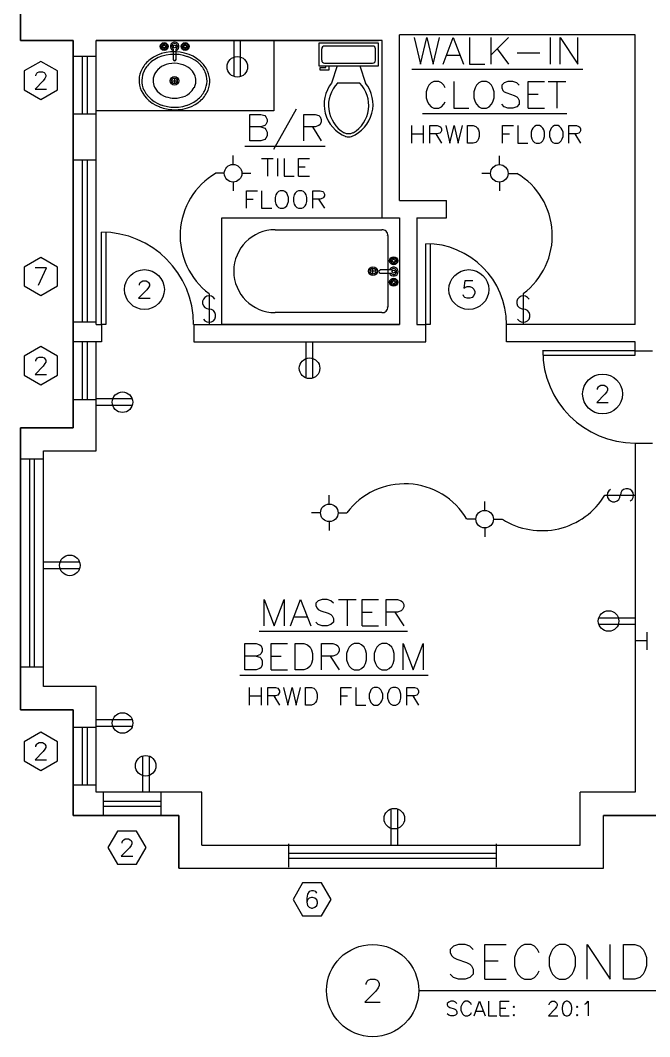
# Paper-space layout 'ISO A1' of a CAD drawing. Extents: x 0 to 817, y 0 to 553.
# Drawn here: x 311 to 420, y 204 to 379.9 of the extents above; entities that cross this region are included whole.
import ezdxf
from ezdxf.xclip import XClip

# ---------------------------------------------------------------- set-up
doc = ezdxf.new("R2010")
doc.units = 0
doc.header["$XCLIPFRAME"] = 0
for name, color, linetype in [('Appliances', 7, 'Continuous'), ('BDRTXT', 7, 'Continuous'), ('Cabinetry', 7, 'Continuous'), ('DB - Windows', 7, 'Continuous'), ('Doors', 7, 'Continuous'), ('Power', 7, 'Continuous'), ('Stairs', 7, 'Continuous'), ('Text', 7, 'Continuous'), ('Walls', 7, 'Continuous')]:
    doc.layers.add(name, color=color, linetype=linetype)

# ---------------------------------------------------------------- blocks, each defined once
blk = doc.blocks.new('Viewport5')
at = {"layer": 'Appliances', "color": 6, "linetype": 'Continuous', "lineweight": 25, "true_color": 0xff00ff}
for p, q in [((347.99, 370.21), (347.99, 376.46)), ((349.13, 370.21), (349.13, 376.46)), ((360.5, 318.02), (360.5, 324.28)), ((361.64, 318.02), (361.64, 324.28)), ((330.33, 314.4), (324.09, 314.4)), ((330.33, 313.25), (324.09, 313.25)), ((321.23, 286.16), (314.97, 286.16)), ((321.23, 285.02), (314.97, 285.02)), ((411.17, 276.53), (417.44, 276.53)), ((411.17, 275.39), (417.44, 275.39)), ((330.36, 258.88), (324.11, 258.88)), ((330.36, 257.73), (324.11, 257.73)), ((332.11, 252.59), (332.11, 246.32)), ((333.26, 252.59), (333.26, 246.32)), ((375.17, 243.44), (375.17, 237.18)), ((376.31, 243.44), (376.31, 237.18))]:
    blk.add_line(p, q, dxfattribs=at)
for centre in [(348.56, 371.89), (361.07, 319.71), (328.66, 313.83), (319.54, 285.59), (412.86, 275.96), (328.68, 258.3), (332.68, 250.9), (375.74, 241.75)]:
    blk.add_circle(centre, 1.78, dxfattribs=at)
at = {"layer": 'BDRTXT', "color": 163, "linetype": 'Continuous', "lineweight": 25, "true_color": 0x5c8ab8}
for points in [[(325.76, 343.27), (325.76, 327.29), (325, 327.29), (325, 343.29)], [(381.94, 341.26), (381.94, 327.29), (381.2, 327.29), (381.2, 341.28)], [(401.46, 321.97), (417.44, 321.97), (417.44, 322.74), (401.43, 322.74)]]:
    blk.add_lwpolyline(points, dxfattribs=at)
at = {"layer": 'BDRTXT', "color": 18, "linetype": 'Continuous', "lineweight": 25, "true_color": 0x000000}
for points in [[(331.6, 334.12), (331.6, 334.27), (331.75, 334.57), (331.9, 334.7), (332.18, 334.84), (332.75, 334.84), (333.04, 334.7), (333.17, 334.57), (333.32, 334.27), (333.32, 334), (333.17, 333.7), (332.9, 333.28), (331.46, 331.84), (333.47, 331.84)], [(389.37, 334.84), (387.95, 334.84), (387.8, 333.55), (387.95, 333.7), (388.37, 333.85), (388.8, 333.85), (389.22, 333.7), (389.52, 333.43), (389.67, 332.98), (389.67, 332.71), (389.52, 332.28), (389.22, 331.99), (388.8, 331.84), (388.37, 331.84), (387.95, 331.99), (387.8, 332.13), (387.65, 332.41)], [(410.94, 316.05), (410.94, 316.2), (411.09, 316.49), (411.23, 316.62), (411.51, 316.77), (412.08, 316.77), (412.38, 316.62), (412.53, 316.49), (412.65, 316.2), (412.65, 315.92), (412.53, 315.62), (412.23, 315.2), (410.81, 313.76), (412.8, 313.76)]]:
    blk.add_lwpolyline(points, dxfattribs=at)
at = {"layer": 'BDRTXT', "color": 163, "linetype": 'Continuous', "lineweight": 25, "true_color": 0x5c8ab8}
for centre in [(332.47, 333.34), (388.65, 333.34), (411.81, 315.26)]:
    blk.add_circle(centre, 3.45, dxfattribs=at)
for centre, radius, start, end in [((325, 327.29), 15.98, 0, 90), ((381.2, 327.29), 13.99, 0, 90), ((417.44, 322.74), 15.98, 180, 270)]:
    blk.add_arc(centre, radius, start, end, dxfattribs=at)
at = {"layer": 'Cabinetry', "color": 93, "linetype": 'Continuous', "lineweight": 25, "true_color": 0x5cb85c}
blk.add_lwpolyline([(354.89, 376.46), (354.89, 364.29), (324.11, 364.29)], dxfattribs=at)
at = {"layer": 'DB - Windows', "color": 1, "linetype": 'Continuous', "lineweight": 25, "true_color": 0xff0000}
for p, q in [((347.82, 355), (347.82, 356.52)), ((393.94, 354.97), (393.94, 356.5)), ((346.29, 353.47), (344.77, 353.47)), ((347.82, 351.95), (347.82, 350.42)), ((349.34, 353.47), (350.87, 353.47)), ((392.42, 353.45), (390.89, 353.45)), ((393.94, 351.93), (393.94, 350.4)), ((395.47, 353.45), (396.99, 353.45)), ((343.67, 332.62), (343.67, 327.29)), ((398.09, 332.62), (398.09, 327.29)), ((364.48, 296.21), (364.48, 297.74)), ((412.23, 297.74), (417.56, 297.74)), ((391.4, 295.11), (391.4, 296.64)), ((362.95, 294.69), (361.43, 294.69)), ((366, 294.69), (367.52, 294.69)), ((364.48, 293.17), (364.48, 291.64)), ((389.88, 293.59), (388.35, 293.59)), ((391.4, 292.07), (391.4, 290.54)), ((392.93, 293.59), (394.45, 293.59))]:
    blk.add_line(p, q, dxfattribs=at)
for centre in [(347.82, 353.47), (393.94, 353.45), (364.48, 294.69), (391.4, 293.59)]:
    blk.add_circle(centre, 1.52, dxfattribs=at)
for centre, radius, start, end in [((351.18, 342.68), 12.53, 120.7068, 233.2068), ((390.58, 342.68), 12.53, 306.7932, 59.2932), ((343.67, 331.1), 1.14, 29.9982, 270), ((398.09, 331.1), 1.14, 29.9982, 270), ((343.67, 328.81), 1.14, 209.9982, 90), ((398.09, 328.81), 1.14, 209.9982, 90), ((377.56, 287.18), 12.53, 30.7123, 143.2068), ((401.31, 304.38), 12.78, 237.6013, 328.7054), ((413.75, 297.74), 1.14, 119.9982, 0), ((416.04, 297.74), 1.14, 299.9982, 180)]:
    blk.add_arc(centre, radius, start, end, dxfattribs=at)
at = {"layer": 'Doors', "color": 5, "linetype": 'Continuous', "lineweight": 25, "true_color": 0x0000ff}
for p, q in [((324.11, 373.66), (320.11, 373.66)), ((321.7, 373.66), (321.7, 363.67)), ((322.52, 373.66), (322.52, 363.67)), ((324.11, 363.67), (320.11, 363.67)), ((324.11, 355.72), (320.11, 355.72)), ((321.7, 355.72), (321.7, 327.71)), ((322.52, 355.72), (322.52, 327.71)), ((324.11, 327.71), (320.11, 327.71)), ((324.11, 324.28), (320.11, 324.28)), ((321.7, 324.28), (321.7, 314.27)), ((322.52, 324.28), (322.52, 314.27)), ((324.11, 314.27), (320.11, 314.27)), ((314.97, 304), (310.97, 304)), ((312.55, 304), (312.55, 268)), ((313.38, 304), (313.38, 268)), ((314.97, 268), (310.97, 268)), ((324.11, 257.54), (320.11, 257.54)), ((321.7, 257.54), (321.7, 247.53)), ((322.52, 257.54), (322.52, 247.53)), ((324.11, 247.53), (320.11, 247.53)), ((325.32, 246.32), (325.32, 242.32)), ((335.33, 246.32), (335.33, 242.32)), ((325.32, 244.76), (335.33, 244.76)), ((325.32, 243.91), (335.33, 243.91)), ((357.39, 237.37), (357.39, 233.37)), ((357.39, 235.78), (393.39, 235.78)), ((393.39, 237.37), (393.39, 233.37)), ((357.39, 234.93), (393.39, 234.93))]:
    blk.add_line(p, q, dxfattribs=at)
for points in [[(317.38, 371.19), (314.52, 372.84), (311.66, 371.19), (311.66, 367.89), (314.52, 366.24), (317.38, 367.89), (317.38, 371.19)], [(317.38, 337.24), (314.52, 338.89), (311.66, 337.24), (311.66, 333.96), (314.52, 332.3), (317.38, 333.96), (317.38, 337.24)], [(317.38, 321.81), (314.52, 323.46), (311.66, 321.81), (311.66, 318.5), (314.52, 316.85), (317.38, 318.5), (317.38, 321.81)], [(317.38, 255.07), (314.52, 256.72), (311.66, 255.07), (311.66, 251.76), (314.52, 250.11), (317.38, 251.76), (317.38, 255.07)], [(327.79, 239.59), (326.14, 236.73), (327.79, 233.88), (331.1, 233.88), (332.75, 236.73), (331.1, 239.59), (327.79, 239.59)], [(359.86, 230.62), (358.21, 227.76), (359.86, 224.9), (363.16, 224.9), (364.82, 227.76), (363.16, 230.62), (359.86, 230.62)]]:
    blk.add_lwpolyline(points, dxfattribs=at)
at = {"layer": 'Doors', "color": 18, "linetype": 'Continuous', "lineweight": 25, "true_color": 0x000000}
for points in [[(313.68, 370.32), (313.68, 370.47), (313.8, 370.77), (313.95, 370.89), (314.25, 371.04), (314.82, 371.04), (315.09, 370.89), (315.24, 370.77), (315.39, 370.47), (315.39, 370.19), (315.24, 369.9), (314.95, 369.47), (313.53, 368.03), (315.52, 368.03)], [(314.1, 334.1), (315.52, 337.09), (313.53, 337.09)], [(313.68, 320.94), (313.68, 321.09), (313.8, 321.36), (313.95, 321.51), (314.25, 321.66), (314.82, 321.66), (315.09, 321.51), (315.24, 321.36), (315.39, 321.09), (315.39, 320.79), (315.24, 320.51), (314.95, 320.09), (313.53, 318.65), (315.52, 318.65)], [(313.68, 254.2), (313.68, 254.35), (313.8, 254.62), (313.95, 254.77), (314.25, 254.92), (314.82, 254.92), (315.09, 254.77), (315.24, 254.62), (315.39, 254.35), (315.39, 254.05), (315.24, 253.77), (314.95, 253.35), (313.53, 251.91), (315.52, 251.91)], [(328.58, 237.52), (328.58, 237.67), (328.73, 237.96), (328.87, 238.09), (329.15, 238.24), (329.72, 238.24), (330.02, 238.09), (330.16, 237.96), (330.29, 237.67), (330.29, 237.39), (330.16, 237.09), (329.87, 236.67), (328.45, 235.23), (330.44, 235.23)], [(362.3, 228.84), (362.15, 229.14), (361.72, 229.26), (361.43, 229.26), (361.01, 229.14), (360.73, 228.69), (360.58, 227.99), (360.58, 227.27), (360.73, 226.7), (361.01, 226.4), (361.43, 226.28), (361.58, 226.28), (362, 226.4), (362.3, 226.7), (362.44, 227.12), (362.44, 227.27), (362.3, 227.7), (362, 227.99), (361.58, 228.12), (361.43, 228.12), (361.01, 227.99), (360.73, 227.7), (360.58, 227.27)]]:
    blk.add_lwpolyline(points, dxfattribs=at)
at = {"layer": 'Power', "color": 3, "linetype": 'Continuous', "lineweight": 25, "true_color": 0x00ff00}
for p, q in [((335.63, 375.49), (335.5, 375.49)), ((335.63, 375.36), (335.5, 375.36)), ((335.82, 375.65), (335.82, 375.8)), ((335.82, 375.19), (335.82, 375.04)), ((335.94, 375.68), (335.94, 375.8)), ((335.94, 375.19), (335.94, 375.04)), ((336.11, 375.49), (336.26, 375.49)), ((336.11, 375.36), (336.26, 375.36)), ((337.45, 375), (337.45, 373.16)), ((337.95, 373.16), (337.95, 375)), ((339.27, 375.49), (339.14, 375.49)), ((339.27, 375.36), (339.14, 375.36)), ((339.46, 375.65), (339.46, 375.8)), ((339.46, 375.19), (339.46, 375.04)), ((339.58, 375.68), (339.58, 375.8)), ((339.58, 375.19), (339.58, 375.04)), ((339.75, 375.49), (339.88, 375.49)), ((339.75, 375.36), (339.88, 375.36)), ((363.16, 374.98), (363.16, 373.03)), ((371.99, 375.49), (363.65, 375.49)), ((372.5, 373.03), (372.5, 374.98)), ((364.39, 371.29), (362.91, 371.29)), ((363.65, 372.52), (371.99, 372.52)), ((364.39, 372.04), (364.39, 371.29)), ((365.85, 372.04), (364.88, 369.09)), ((369.79, 372.04), (370.76, 369.09)), ((337.15, 369.47), (338.17, 369.47)), ((337.66, 369.98), (337.66, 368.99)), ((369.79, 369.09), (365.85, 369.09)), ((355.12, 343.69), (373.58, 343.69)), ((374.62, 342.68), (374.62, 330.36)), ((375.4, 338.38), (375.25, 338.38)), ((375.4, 338.25), (375.25, 338.25)), ((375.57, 338.57), (375.57, 338.7)), ((375.57, 338.08), (375.57, 337.93)), ((375.7, 338.57), (375.7, 338.7)), ((375.7, 338.08), (375.7, 337.93)), ((375.89, 338.38), (376.03, 338.38)), ((375.89, 338.25), (376.03, 338.25)), ((372.56, 336.52), (371.55, 336.52)), ((372.05, 336.01), (372.05, 337.02)), ((375.19, 336.73), (373.32, 336.73)), ((373.32, 336.2), (375.19, 336.2)), ((375.4, 334.67), (375.25, 334.67)), ((375.4, 334.55), (375.25, 334.55)), ((375.57, 334.84), (375.57, 334.99)), ((375.57, 334.36), (375.57, 334.21)), ((375.7, 334.84), (375.7, 334.99)), ((375.7, 334.36), (375.7, 334.21)), ((375.89, 334.67), (376.03, 334.67)), ((375.89, 334.55), (376.03, 334.55)), ((373.58, 329.34), (355.12, 329.34))]:
    blk.add_line(p, q, dxfattribs=at)
for points in [[(372.99, 372.04), (372.99, 375.97), (362.66, 375.97), (362.66, 372.04), (372.99, 372.04)], [(335.41, 374.17), (334.72, 373.92), (334.06, 373.58), (333.45, 373.18)], [(335.5, 373.75), (334.86, 373.5), (334.27, 373.18), (333.7, 372.8)], [(342.1, 372.9), (341.51, 373.35), (340.88, 373.73), (340.2, 374.02), (339.41, 374.28), (338.63, 374.43), (337.81, 374.51), (337, 374.49), (336.2, 374.38), (335.39, 374.19)], [(339.94, 373.64), (339.22, 373.86), (338.48, 374), (337.74, 374.05), (336.98, 374.02), (336.24, 373.9), (335.52, 373.71)], [(341.72, 372.67), (341.17, 373.07), (340.58, 373.41), (339.94, 373.69)], [(332.05, 371.53), (331.84, 371.08), (331.69, 370.62), (331.58, 370.15), (331.54, 369.66)], [(332.45, 371.27), (332.26, 370.87), (332.13, 370.45), (332.05, 370), (332.01, 369.56)], [(336.24, 372.29), (335.82, 372.14), (335.44, 371.93), (335.05, 371.65)], [(339.14, 372.25), (338.67, 372.37), (338.19, 372.46), (337.68, 372.5), (337.19, 372.48), (336.71, 372.39), (336.24, 372.27)], [(340.32, 371.59), (339.97, 371.84), (339.56, 372.08), (339.16, 372.25)], [(362.91, 371.29), (362.91, 371.8), (363.88, 371.8), (363.88, 372.04)], [(334.23, 370.64), (334.08, 370.28), (334, 369.92), (333.95, 369.52)], [(331.92, 367.8), (332.18, 367.31), (332.47, 366.87), (332.83, 366.47), (333.21, 366.09)], [(332.39, 367.84), (332.73, 367.27), (333.15, 366.74), (333.62, 366.28)], [(334.19, 368.39), (334.42, 368.03), (334.69, 367.67), (335.01, 367.38), (335.37, 367.12), (335.77, 366.89), (336.18, 366.72)], [(341.11, 368.33), (341.26, 368.69), (341.34, 369.05), (341.38, 369.45)], [(342.87, 367.7), (343.06, 368.1), (343.18, 368.52), (343.27, 368.97), (343.31, 369.41)], [(343.27, 367.42), (343.48, 367.87), (343.63, 368.33), (343.73, 368.8), (343.78, 369.28)], [(333.21, 366.07), (333.81, 365.62), (334.44, 365.24), (335.12, 364.94)], [(333.62, 366.3), (334.17, 365.9), (334.76, 365.56), (335.39, 365.28)], [(337.64, 366.47), (338.12, 366.49), (338.61, 366.57), (339.08, 366.7)], [(339.1, 366.68), (339.52, 366.83), (339.9, 367.04), (340.28, 367.31)], [(339.82, 365.22), (340.45, 365.47), (341.04, 365.79), (341.62, 366.17)], [(337.51, 364.46), (338.31, 364.48), (339.12, 364.58), (339.92, 364.77)], [(337.59, 364.9), (338.36, 364.92), (339.1, 365.05), (339.82, 365.24)], [(339.9, 364.8), (340.6, 365.05), (341.26, 365.39), (341.87, 365.79)], [(376.67, 345.75), (376.67, 327.29), (345.89, 327.29), (345.89, 345.75), (376.67, 345.75)]]:
    blk.add_lwpolyline(points, dxfattribs=at)
for centre, radius in [((335.88, 375.42), 0.677), ((335.37, 375.42), 0.127), ((335.88, 375.42), 0.233), ((335.88, 375.93), 0.127), ((335.88, 374.91), 0.127), ((336.39, 375.42), 0.127), ((337.7, 375.42), 0.233), ((339.52, 375.42), 0.677), ((339.01, 375.42), 0.127), ((339.52, 375.42), 0.233), ((339.52, 375.93), 0.127), ((339.52, 374.91), 0.127), ((340.01, 375.42), 0.127), ((337.66, 369.47), 0.741), ((337.66, 369.47), 0.487), ((375.63, 338.32), 0.699), ((375.12, 338.32), 0.127), ((375.63, 338.32), 0.254), ((375.63, 338.84), 0.127), ((375.63, 337.81), 0.127), ((376.16, 338.32), 0.127), ((372.05, 336.52), 0.762), ((372.05, 336.52), 0.508), ((375.63, 336.45), 0.254), ((375.63, 334.61), 0.699), ((375.12, 334.61), 0.127), ((375.63, 334.61), 0.254), ((375.63, 335.12), 0.127), ((376.16, 334.61), 0.127), ((375.63, 334.08), 0.127)]:
    blk.add_circle(centre, radius, dxfattribs=at)
for centre, radius, start, end in [((335.88, 375.42), 0.487, 105.238, 164.2072), ((335.88, 375.42), 0.487, 196.2323, 253.905), ((335.88, 375.42), 0.487, 16.4465, 74.0863), ((335.88, 375.42), 0.487, 286.1224, 344.0863), ((337.7, 375.42), 0.741, 289.649, 250.3619), ((337.7, 375.42), 0.487, 300.3442, 239.7546), ((339.52, 375.42), 0.487, 106.1224, 164.0863), ((339.52, 375.42), 0.487, 196.441, 254.0808), ((339.52, 375.42), 0.487, 285.238, 344.2072), ((339.52, 375.42), 0.487, 16.2378, 73.9105), ((363.59, 375.04), 0.423, 81.8756, 188.1299), ((372.05, 375.04), 0.423, 351.8701, 98.1299), ((336.62, 369.03), 5.21, 127.4634, 151.3202), ((337.7, 373.16), 0.233, 180, 0), ((363.59, 372.97), 0.423, 171.8701, 278.1299), ((372.05, 372.97), 0.423, 261.8701, 8.1299), ((336.66, 369.03), 4.78, 128.2269, 152.1332), ((338.65, 369.01), 4.78, 26.2573, 50.1636), ((338.67, 368.97), 5.21, 24.9939, 48.8507), ((335.67, 369.54), 4.13, 178.1543, 204.9884), ((335.75, 369.52), 3.75, 179.1925, 206.2518), ((336.43, 369.5), 2.48, 179.3573, 206.3397), ((338.91, 369.47), 2.48, 359.3573, 26.3397), ((339.56, 369.45), 3.75, 359.1925, 26.2518), ((339.65, 369.41), 4.13, 358.1543, 24.9884), ((338.65, 369.94), 4.78, 308.2269, 332.1332), ((369.56, 365.37), 5.97, 141.4709, 247.9724), ((369.9, 365.24), 5.55, 136.3678, 238.9471), ((366.09, 365.37), 5.97, 292.0276, 38.5291), ((365.77, 365.24), 5.55, 301.0529, 43.6322), ((337.68, 371.02), 4.55, 250.7355, 269.3573), ((338.72, 369.94), 5.21, 307.4634, 331.3202), ((337.74, 371.93), 7.47, 249.4226, 268.1543), ((337.7, 371.84), 6.94, 250.6256, 269.1925), ((367.82, 362.28), 1.95, 245.7312, 294.2688), ((367.82, 361.73), 1.95, 254.8608, 285.1392), ((355.12, 336.52), 7.18, 90, 270), ((373.71, 342.8), 0.889, 351.8756, 98.1299), ((375.63, 338.32), 0.508, 106.2323, 163.905), ((375.63, 338.32), 0.508, 196.1224, 254.0863), ((375.63, 338.32), 0.508, 15.238, 74.2072), ((375.63, 338.32), 0.508, 286.4465, 344.0863), ((373.32, 336.45), 0.254, 90, 270), ((375.63, 336.45), 0.762, 199.649, 160.3619), ((375.63, 336.45), 0.508, 210.3442, 149.7546), ((375.63, 334.61), 0.508, 106.441, 164.0808), ((375.63, 334.61), 0.508, 195.238, 254.2072), ((375.63, 334.61), 0.508, 16.1224, 74.0863), ((375.63, 334.61), 0.508, 286.2378, 343.9105), ((373.71, 330.23), 0.889, 261.8701, 8.1299)]:
    blk.add_arc(centre, radius, start, end, dxfattribs=at)
for centre, start_param, end_param in [((337.02, 369.18), 5.384177, 5.801036), ((338.29, 369.18), 3.601403, 4.018359), ((338.31, 369.79), 2.242584, 2.659443)]:
    blk.add_ellipse(centre, major_axis=(-3.15, 0), ratio=0.993289, start_param=start_param, end_param=end_param, dxfattribs=at)
at = {"layer": 'Text', "color": 18, "linetype": 'Continuous', "lineweight": 25, "true_color": 0x000000}
for p, q in [((392.48, 376.95), (392.48, 372.37)), ((395.53, 376.95), (392.48, 373.9)), ((402.73, 376.95), (402.73, 372.37)), ((393.58, 375), (395.53, 372.37)), ((384.86, 373.9), (387.04, 373.9)), ((397.05, 374.34), (400.97, 374.34)), ((378.76, 371.46), (408.38, 371.46)), ((402.39, 369.33), (405.44, 369.33)), ((403.91, 369.33), (403.91, 364.75)), ((398.92, 367.17), (400.65, 367.17)), ((358.74, 364.54), (354.82, 357.56)), ((398.92, 364.75), (401.73, 364.75)), ((380.63, 363.84), (405.65, 363.84)), ((361.58, 361.49), (363.1, 359.08)), ((378.7, 361.71), (378.7, 358.66)), ((380.73, 361.71), (380.73, 358.66)), ((378.7, 360.27), (380.73, 360.27)), ((382.91, 360.27), (383.93, 358.66)), ((394.51, 360.27), (395.68, 360.27)), ((407, 360.27), (408.02, 358.66)), ((349.83, 358.17), (363.76, 358.17)), ((352.75, 356.03), (354.78, 356.03)), ((353.77, 356.03), (353.77, 352.98)), ((355.52, 356.03), (355.52, 352.98)), ((359.14, 354.59), (360.31, 354.59)), ((359.14, 352.98), (361.03, 352.98)), ((350.15, 349.01), (351.31, 349.01)), ((362.64, 349.01), (363.65, 347.4)), ((366.06, 279.7), (369.11, 279.7)), ((367.59, 279.7), (367.59, 275.13)), ((358.44, 276.66), (360.62, 276.66)), ((370.19, 277.52), (371.93, 277.52)), ((375.86, 277.52), (377.39, 275.13)), ((370.19, 275.13), (373.03, 275.13)), ((352.35, 274.22), (378.04, 274.22)), ((417.48, 274.05), (417.48, 271)), ((419.51, 274.05), (419.51, 271)), ((417.48, 272.61), (419.51, 272.61)), ((354.4, 269.9), (356.16, 269.9)), ((364.65, 269.9), (366.17, 267.51)), ((354.4, 267.51), (357.24, 267.51)), ((348.96, 266.6), (381.62, 266.6)), ((350.63, 264.46), (350.63, 261.42)), ((352.67, 264.46), (352.67, 261.42)), ((350.63, 263), (352.67, 263)), ((354.85, 263), (355.86, 261.42)), ((366.47, 263), (367.61, 263)), ((378.93, 263), (379.95, 261.42))]:
    blk.add_line(p, q, dxfattribs=at)
for points in [[(379.21, 376.95), (380.29, 372.37), (381.39, 376.95), (382.47, 372.37), (383.55, 376.95)], [(384.2, 372.37), (385.96, 376.95), (387.7, 372.37)], [(388.78, 376.95), (388.78, 372.37), (391.4, 372.37)], [(404.46, 372.37), (404.46, 376.95), (407.51, 372.37), (407.51, 376.95)], [(384.54, 368.25), (384.31, 368.69), (383.89, 369.11), (383.44, 369.33), (382.57, 369.33), (382.15, 369.11), (381.71, 368.69), (381.5, 368.25), (381.26, 367.59), (381.26, 366.51), (381.5, 365.85), (381.71, 365.41), (382.15, 364.99), (382.57, 364.75), (383.44, 364.75), (383.89, 364.99), (384.31, 365.41), (384.54, 365.85)], [(386.07, 369.33), (386.07, 364.75), (388.67, 364.75)], [(390.85, 369.33), (390.41, 369.11), (389.98, 368.69), (389.77, 368.25), (389.54, 367.59), (389.54, 366.51), (389.77, 365.85), (389.98, 365.41), (390.41, 364.99), (390.85, 364.75), (391.72, 364.75), (392.16, 364.99), (392.59, 365.41), (392.82, 365.85), (393.03, 366.51), (393.03, 367.59), (392.82, 368.25), (392.59, 368.69), (392.16, 369.11), (391.72, 369.33), (390.85, 369.33)], [(397.39, 368.69), (396.95, 369.11), (396.29, 369.33), (395.42, 369.33), (394.77, 369.11), (394.34, 368.69), (394.34, 368.25), (394.56, 367.8), (394.77, 367.59), (395.21, 367.38), (396.5, 366.93), (396.95, 366.72), (397.16, 366.51), (397.39, 366.07), (397.39, 365.41), (396.95, 364.99), (396.29, 364.75), (395.42, 364.75), (394.77, 364.99), (394.34, 365.41)], [(398.92, 364.75), (398.92, 369.33), (401.73, 369.33)], [(352.64, 361.49), (353.3, 361.26), (353.51, 361.05), (353.74, 360.6), (353.74, 359.97), (353.51, 359.53), (353.3, 359.31), (352.64, 359.08), (350.7, 359.08), (350.7, 363.65), (352.64, 363.65), (353.3, 363.44), (353.51, 363.23), (353.74, 362.79), (353.74, 362.36), (353.51, 361.92), (353.3, 361.71), (352.64, 361.49), (350.7, 361.49)], [(360.05, 359.08), (360.05, 363.65), (362.02, 363.65), (362.66, 363.44), (362.89, 363.23), (363.1, 362.79), (363.1, 362.36), (362.89, 361.92), (362.66, 361.71), (362.02, 361.49), (360.05, 361.49)], [(381.9, 358.66), (381.9, 361.71), (383.19, 361.71), (383.63, 361.58), (383.78, 361.43), (383.93, 361.13), (383.93, 360.84), (383.78, 360.56), (383.63, 360.41), (383.19, 360.27), (381.9, 360.27)], [(384.65, 361.71), (385.37, 358.66), (386.09, 361.71), (386.83, 358.66), (387.55, 361.71)], [(388.42, 358.66), (388.42, 361.71), (389.43, 361.71), (389.88, 361.58), (390.15, 361.28), (390.3, 360.99), (390.45, 360.56), (390.45, 359.82), (390.3, 359.4), (390.15, 359.1), (389.88, 358.81), (389.43, 358.66), (388.42, 358.66)], [(394.51, 358.66), (394.51, 361.71), (396.4, 361.71)], [(397.14, 361.71), (397.14, 358.66), (398.87, 358.66)], [(400.31, 361.71), (400.04, 361.58), (399.74, 361.28), (399.59, 360.99), (399.44, 360.56), (399.44, 359.82), (399.59, 359.4), (399.74, 359.1), (400.04, 358.81), (400.31, 358.66), (400.91, 358.66), (401.2, 358.81), (401.48, 359.1), (401.62, 359.4), (401.77, 359.82), (401.77, 360.56), (401.62, 360.99), (401.48, 361.28), (401.2, 361.58), (400.91, 361.71), (400.31, 361.71)], [(403.51, 361.71), (403.23, 361.58), (402.94, 361.28), (402.79, 360.99), (402.64, 360.56), (402.64, 359.82), (402.79, 359.4), (402.94, 359.1), (403.23, 358.81), (403.51, 358.66), (404.1, 358.66), (404.38, 358.81), (404.67, 359.1), (404.82, 359.4), (404.97, 359.82), (404.97, 360.56), (404.82, 360.99), (404.67, 361.28), (404.38, 361.58), (404.1, 361.71), (403.51, 361.71)], [(405.99, 358.66), (405.99, 361.71), (407.3, 361.71), (407.72, 361.58), (407.87, 361.43), (408.02, 361.13), (408.02, 360.84), (407.87, 360.56), (407.72, 360.41), (407.3, 360.27), (405.99, 360.27)], [(356.69, 356.03), (356.69, 352.98), (358.42, 352.98)], [(359.14, 352.98), (359.14, 356.03), (361.03, 356.03)], [(350.15, 347.4), (350.15, 350.44), (352.03, 350.44)], [(352.75, 350.44), (352.75, 347.4), (354.51, 347.4)], [(355.95, 350.44), (355.67, 350.3), (355.37, 350.02), (355.23, 349.72), (355.08, 349.28), (355.08, 348.56), (355.23, 348.14), (355.37, 347.84), (355.67, 347.54), (355.95, 347.4), (356.54, 347.4), (356.81, 347.54), (357.11, 347.84), (357.26, 348.14), (357.41, 348.56), (357.41, 349.28), (357.26, 349.72), (357.11, 350.02), (356.81, 350.3), (356.54, 350.44), (355.95, 350.44)], [(359.14, 350.44), (358.85, 350.3), (358.57, 350.02), (358.42, 349.72), (358.27, 349.28), (358.27, 348.56), (358.42, 348.14), (358.57, 347.84), (358.85, 347.54), (359.14, 347.4), (359.74, 347.4), (360.01, 347.54), (360.31, 347.84), (360.45, 348.14), (360.6, 348.56), (360.6, 349.28), (360.45, 349.72), (360.31, 350.02), (360.01, 350.3), (359.74, 350.44), (359.14, 350.44)], [(361.62, 347.4), (361.62, 350.44), (362.91, 350.44), (363.35, 350.3), (363.5, 350.17), (363.65, 349.87), (363.65, 349.58), (363.5, 349.28), (363.35, 349.15), (362.91, 349.01), (361.62, 349.01)], [(353.22, 275.13), (353.22, 279.7), (354.95, 275.13), (356.69, 279.7), (356.69, 275.13)], [(357.79, 275.13), (359.52, 279.7), (361.26, 275.13)], [(365.2, 279.05), (364.75, 279.47), (364.1, 279.7), (363.23, 279.7), (362.57, 279.47), (362.15, 279.05), (362.15, 278.6), (362.36, 278.18), (362.57, 277.95), (363.02, 277.74), (364.31, 277.31), (364.75, 277.08), (364.96, 276.87), (365.2, 276.42), (365.2, 275.79), (364.75, 275.34), (364.1, 275.13), (363.23, 275.13), (362.57, 275.34), (362.15, 275.79)], [(370.19, 275.13), (370.19, 279.7), (373.03, 279.7)], [(374.34, 275.13), (374.34, 279.7), (376.29, 279.7), (376.94, 279.47), (377.16, 279.26), (377.39, 278.84), (377.39, 278.39), (377.16, 277.95), (376.94, 277.74), (376.29, 277.52), (374.34, 277.52)], [(351.8, 269.9), (352.45, 269.69), (352.67, 269.46), (352.88, 269.04), (352.88, 268.38), (352.67, 267.93), (352.45, 267.72), (351.8, 267.51), (349.83, 267.51), (349.83, 272.08), (351.8, 272.08), (352.45, 271.85), (352.67, 271.64), (352.88, 271.22), (352.88, 270.77), (352.67, 270.33), (352.45, 270.11), (351.8, 269.9), (349.83, 269.9)], [(354.4, 267.51), (354.4, 272.08), (357.24, 272.08)], [(358.55, 267.51), (358.55, 272.08), (360.07, 272.08), (360.73, 271.85), (361.15, 271.43), (361.39, 270.98), (361.6, 270.33), (361.6, 269.25), (361.39, 268.59), (361.15, 268.17), (360.73, 267.72), (360.07, 267.51), (358.55, 267.51)], [(363.12, 267.51), (363.12, 272.08), (365.07, 272.08), (365.73, 271.85), (365.96, 271.64), (366.17, 271.22), (366.17, 270.77), (365.96, 270.33), (365.73, 270.11), (365.07, 269.9), (363.12, 269.9)], [(368.77, 272.08), (368.35, 271.85), (367.91, 271.43), (367.69, 270.98), (367.48, 270.33), (367.48, 269.25), (367.69, 268.59), (367.91, 268.17), (368.35, 267.72), (368.77, 267.51), (369.64, 267.51), (370.09, 267.72), (370.53, 268.17), (370.74, 268.59), (370.95, 269.25), (370.95, 270.33), (370.74, 270.98), (370.53, 271.43), (370.09, 271.85), (369.64, 272.08), (368.77, 272.08)], [(373.58, 272.08), (373.13, 271.85), (372.69, 271.43), (372.48, 270.98), (372.27, 270.33), (372.27, 269.25), (372.48, 268.59), (372.69, 268.17), (373.13, 267.72), (373.58, 267.51), (374.45, 267.51), (374.87, 267.72), (375.31, 268.17), (375.53, 268.59), (375.74, 269.25), (375.74, 270.33), (375.53, 270.98), (375.31, 271.43), (374.87, 271.85), (374.45, 272.08), (373.58, 272.08)], [(377.28, 267.51), (377.28, 272.08), (379.02, 267.51), (380.75, 272.08), (380.75, 267.51)], [(353.83, 261.42), (353.83, 264.46), (355.14, 264.46), (355.57, 264.32), (355.71, 264.17), (355.86, 263.87), (355.86, 263.6), (355.71, 263.3), (355.57, 263.15), (355.14, 263), (353.83, 263)], [(356.58, 264.46), (357.32, 261.42), (358.04, 264.46), (358.76, 261.42), (359.48, 264.46)], [(360.37, 261.42), (360.37, 264.46), (361.39, 264.46), (361.81, 264.32), (362.11, 264.02), (362.25, 263.72), (362.4, 263.3), (362.4, 262.58), (362.25, 262.13), (362.11, 261.84), (361.81, 261.56), (361.39, 261.42), (360.37, 261.42)], [(366.47, 261.42), (366.47, 264.46), (368.35, 264.46)], [(369.07, 264.46), (369.07, 261.42), (370.81, 261.42)], [(372.27, 264.46), (371.97, 264.32), (371.69, 264.02), (371.55, 263.72), (371.4, 263.3), (371.4, 262.58), (371.55, 262.13), (371.69, 261.84), (371.97, 261.56), (372.27, 261.42), (372.84, 261.42), (373.13, 261.56), (373.43, 261.84), (373.58, 262.13), (373.73, 262.58), (373.73, 263.3), (373.58, 263.72), (373.43, 264.02), (373.13, 264.32), (372.84, 264.46), (372.27, 264.46)], [(375.46, 264.46), (375.17, 264.32), (374.87, 264.02), (374.74, 263.72), (374.59, 263.3), (374.59, 262.58), (374.74, 262.13), (374.87, 261.84), (375.17, 261.56), (375.46, 261.42), (376.03, 261.42), (376.33, 261.56), (376.63, 261.84), (376.77, 262.13), (376.9, 262.58), (376.9, 263.3), (376.77, 263.72), (376.63, 264.02), (376.33, 264.32), (376.03, 264.46), (375.46, 264.46)], [(377.92, 261.42), (377.92, 264.46), (379.23, 264.46), (379.67, 264.32), (379.82, 264.17), (379.95, 263.87), (379.95, 263.6), (379.82, 263.3), (379.67, 263.15), (379.23, 263), (377.92, 263)]]:
    blk.add_lwpolyline(points, dxfattribs=at)
at = {"layer": 'Walls', "color": 18, "linetype": 'Continuous', "lineweight": 25, "true_color": 0x000000}
for p, q in [((310.97, 376.46), (310.97, 425.23)), ((417.44, 377.45), (376.67, 377.45)), ((376.67, 348.75), (376.67, 377.45)), ((417.44, 327.29), (417.44, 377.45)), ((320.11, 376.46), (310.97, 376.46)), ((320.11, 376.46), (314.97, 376.46)), ((320.11, 309.4), (320.11, 376.46)), ((324.11, 376.46), (372.99, 376.46)), ((324.11, 327.29), (324.11, 376.46)), ((373.66, 376.46), (324.11, 376.46)), ((373.66, 345.75), (373.66, 376.46)), ((376.67, 348.75), (384.8, 348.75)), ((384.8, 345.75), (384.8, 348.75)), ((373.66, 345.75), (376.67, 345.75)), ((376.67, 345.75), (376.67, 341.3)), ((379.67, 345.75), (384.8, 345.75)), ((379.67, 345.75), (379.67, 327.29)), ((376.67, 341.3), (376.67, 327.29)), ((341, 327.29), (376.67, 327.29)), ((341, 327.29), (341, 324.28)), ((379.67, 327.29), (381.2, 327.29)), ((381.2, 324.28), (381.2, 327.29)), ((395.19, 324.28), (395.19, 327.29)), ((417.44, 327.29), (395.19, 327.29)), ((324.11, 305.4), (324.11, 324.28)), ((341, 324.28), (381.2, 324.28)), ((417.44, 324.28), (395.19, 324.28)), ((417.44, 322.74), (417.44, 324.28)), ((417.44, 322.74), (420.44, 322.74)), ((310.97, 260.61), (310.97, 309.4)), ((310.97, 309.4), (320.11, 309.4)), ((417.44, 306.73), (420.44, 306.73)), ((417.44, 306.73), (417.44, 246.32)), ((314.97, 264.61), (314.97, 305.4)), ((314.97, 305.4), (324.11, 305.4)), ((324.11, 264.61), (314.97, 264.61)), ((324.11, 246.32), (324.11, 264.61)), ((320.11, 260.61), (310.97, 260.61)), ((320.11, 242.32), (320.11, 260.61)), ((342.4, 246.32), (324.11, 246.32)), ((342.4, 237.18), (342.4, 246.32)), ((407.95, 237.18), (407.95, 246.32)), ((417.44, 246.32), (407.95, 246.32)), ((338.4, 242.32), (320.11, 242.32)), ((338.4, 233.18), (338.4, 242.32)), ((411.95, 233.18), (411.95, 242.32)), ((490.82, 242.32), (411.95, 242.32)), ((342.4, 237.18), (407.95, 237.18)), ((338.4, 233.18), (411.95, 233.18))]:
    blk.add_line(p, q, dxfattribs=at)
for points in [[(320.11, 309.4), (310.97, 309.4), (310.97, 260.61), (320.11, 260.61), (320.11, 242.32), (338.4, 242.32), (338.4, 233.18), (411.95, 233.18), (411.95, 242.32), (490.82, 242.32), (490.82, 443.52), (320.11, 443.52), (320.11, 425.23), (310.97, 425.23), (310.97, 376.46), (320.11, 376.46), (320.11, 309.4)], [(324.11, 327.29), (325, 327.29), (325, 324.28), (324.11, 324.28)]]:
    blk.add_lwpolyline(points, dxfattribs=at)
blk = doc.blocks.new('Viewport6')
at = {"color": 18, "linetype": 'Continuous', "lineweight": 25, "true_color": 0x000000}
for p, q in [((391.42, 217.13), (393.71, 217.13)), ((391.42, 213.98), (395.13, 213.98)), ((379.99, 211.99), (484.85, 211.99)), ((389.92, 208.45), (391.1, 208.45)), ((394.09, 208.92), (395.04, 208.92)), ((394.09, 207.63), (395.63, 207.63))]:
    blk.add_line(p, q, dxfattribs=at)
for points in [[(389.41, 219.12), (388.84, 219.69), (387.99, 219.99), (386.85, 219.99), (385.98, 219.69), (385.41, 219.12), (385.41, 218.55), (385.71, 217.98), (385.98, 217.7), (386.55, 217.41), (388.27, 216.84), (388.84, 216.56), (389.14, 216.27), (389.41, 215.69), (389.41, 214.85), (388.84, 214.28), (387.99, 213.98), (386.85, 213.98), (385.98, 214.28), (385.41, 214.85)], [(391.42, 213.98), (391.42, 219.99), (395.13, 219.99)], [(400.84, 218.55), (400.57, 219.12), (400, 219.69), (399.42, 219.99), (398.28, 219.99), (397.71, 219.69), (397.14, 219.12), (396.84, 218.55), (396.57, 217.7), (396.57, 216.27), (396.84, 215.42), (397.14, 214.85), (397.71, 214.28), (398.28, 213.98), (399.42, 213.98), (400, 214.28), (400.57, 214.85), (400.84, 215.42)], [(404.27, 219.99), (403.7, 219.69), (403.13, 219.12), (402.85, 218.55), (402.56, 217.7), (402.56, 216.27), (402.85, 215.42), (403.13, 214.85), (403.7, 214.28), (404.27, 213.98), (405.41, 213.98), (405.99, 214.28), (406.56, 214.85), (406.85, 215.42), (407.13, 216.27), (407.13, 217.7), (406.85, 218.55), (406.56, 219.12), (405.99, 219.69), (405.41, 219.99), (404.27, 219.99)], [(409.14, 213.98), (409.14, 219.99), (413.14, 213.98), (413.14, 219.99)], [(415.43, 213.98), (415.43, 219.99), (417.42, 219.99), (418.28, 219.69), (418.85, 219.12), (419.13, 218.55), (419.43, 217.7), (419.43, 216.27), (419.13, 215.42), (418.85, 214.85), (418.28, 214.28), (417.42, 213.98), (415.43, 213.98)], [(370.85, 213.03), (370.85, 213.22), (371.04, 213.6), (371.23, 213.79), (371.61, 213.98), (372.37, 213.98), (372.75, 213.79), (372.94, 213.6), (373.13, 213.22), (373.13, 212.84), (372.94, 212.46), (372.56, 211.88), (370.66, 209.98), (373.32, 209.98)], [(386.6, 209.77), (386.34, 210), (385.98, 210.13), (385.52, 210.13), (385.16, 210), (384.92, 209.77), (384.92, 209.53), (385.03, 209.28), (385.16, 209.17), (385.39, 209.05), (386.11, 208.81), (386.34, 208.69), (386.47, 208.58), (386.6, 208.33), (386.6, 207.97), (386.34, 207.74), (385.98, 207.63), (385.52, 207.63), (385.16, 207.74), (384.92, 207.97)], [(389.09, 209.53), (388.97, 209.77), (388.73, 210), (388.5, 210.13), (388.01, 210.13), (387.78, 210), (387.55, 209.77), (387.42, 209.53), (387.29, 209.17), (387.29, 208.58), (387.42, 208.22), (387.55, 207.97), (387.78, 207.74), (388.01, 207.63), (388.5, 207.63), (388.73, 207.74), (388.97, 207.97), (389.09, 208.22)], [(389.56, 207.63), (390.51, 210.13), (391.46, 207.63)], [(392.06, 210.13), (392.06, 207.63), (393.5, 207.63)], [(394.09, 207.63), (394.09, 210.13), (395.63, 210.13)], [(402.54, 209.53), (402.54, 209.64), (402.66, 209.87), (402.77, 210), (403.02, 210.13), (403.49, 210.13), (403.72, 210), (403.85, 209.87), (403.97, 209.64), (403.97, 209.41), (403.85, 209.17), (403.61, 208.81), (402.43, 207.63), (404.08, 207.63)], [(405.52, 210.13), (405.16, 210), (404.93, 209.64), (404.8, 209.05), (404.8, 208.69), (404.93, 208.09), (405.16, 207.74), (405.52, 207.63), (405.75, 207.63), (406.11, 207.74), (406.35, 208.09), (406.47, 208.69), (406.47, 209.05), (406.35, 209.64), (406.11, 210), (405.75, 210.13), (405.52, 210.13)], [(408.74, 209.64), (408.97, 209.77), (409.33, 210.13), (409.33, 207.63)], [(396.46, 209.28), (396.35, 209.17), (396.46, 209.05), (396.59, 209.17), (396.46, 209.28)], [(396.46, 207.86), (396.35, 207.74), (396.46, 207.63), (396.59, 207.74), (396.46, 207.86)], [(407.42, 209.28), (407.3, 209.17), (407.42, 209.05), (407.53, 209.17), (407.42, 209.28)], [(407.42, 207.86), (407.3, 207.74), (407.42, 207.63), (407.53, 207.74), (407.42, 207.86)]]:
    blk.add_lwpolyline(points, dxfattribs=at)
blk.add_circle((371.99, 211.99), 7.98, dxfattribs=at)

psp = doc.layouts.new('ISO A1')

# ---------------------------------------------------------------- block references
at = {"layer": 'Stairs', "color": 7, "linetype": 'Continuous', "lineweight": 25}
ref = psp.add_blockref('Viewport5', (0, 0), dxfattribs=at)
XClip(ref).set_block_clipping_path([(301.4833112052, 223.9068756963), (505.2803567914, 455.83612858)])
at = {"layer": 'Text', "color": 7, "linetype": 'Continuous', "lineweight": 25}
ref = psp.add_blockref('Viewport6', (0, 0), dxfattribs=at)
XClip(ref).set_block_clipping_path([(0, 0), (829.4124879777, 558.4124870243)])

doc.saveas('drawing.dxf')
